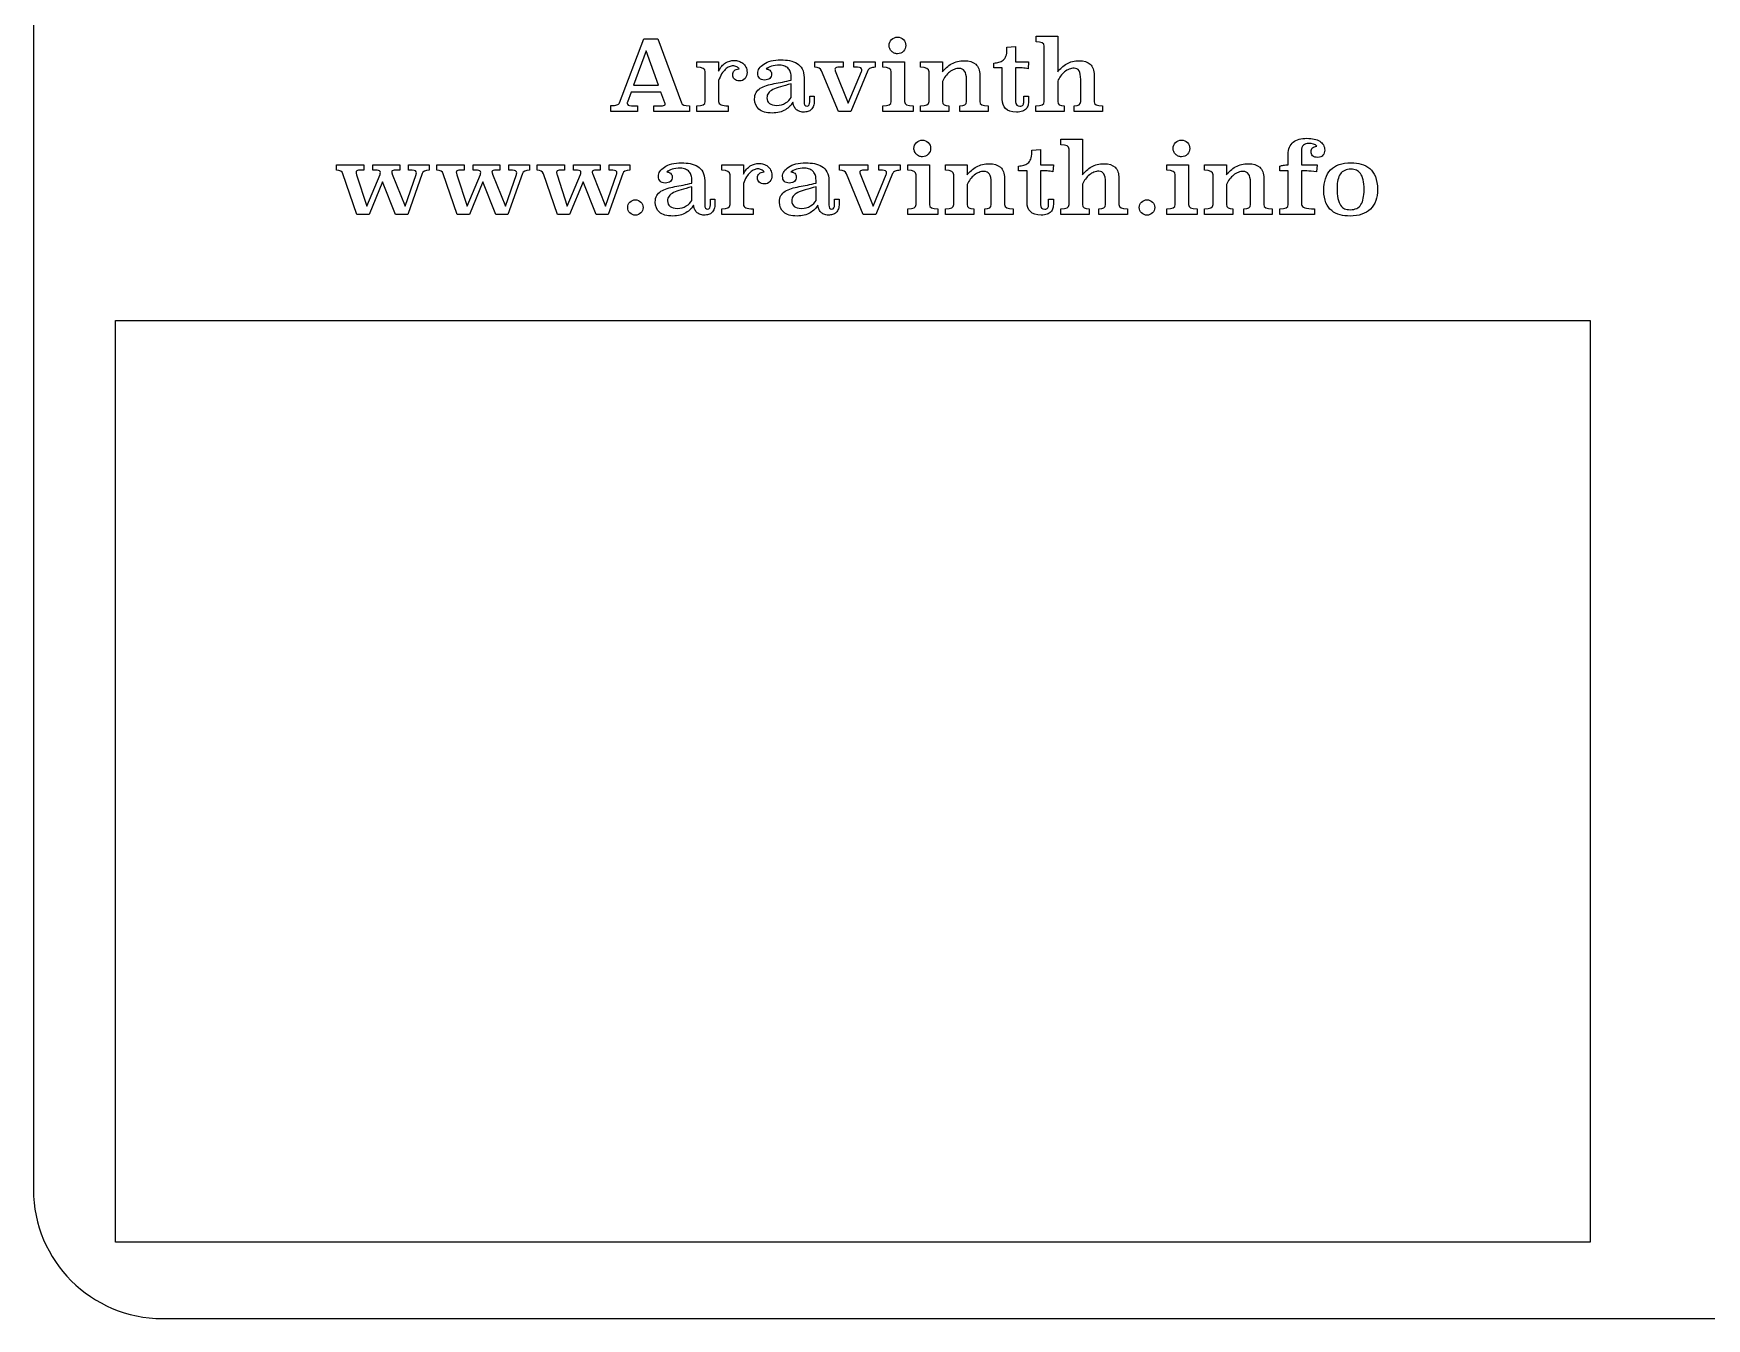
# Model space of a CAD drawing. Extents: x 7 to 436, y 8 to 288.
# Drawn here: x 7.4 to 188.5, y 8.3 to 147.4 of the extents above; entities that cross this region are included whole.
import ezdxf

# ---------------------------------------------------------------- set-up
doc = ezdxf.new("R2010")
doc.units = 0
doc.layers.add('Layer_1', color=7, linetype='CONTINUOUS')

msp = doc.modelspace()

# ---------------------------------------------------------------- linework, layer by layer
at = {"layer": 'Layer_1', "color": 3}
for points in [[(7.432447, 273.705444), (7.432447, 22.280895)], [(21.400413, 8.313735), (422.478699, 8.313735)]]:
    msp.add_lwpolyline(points, dxfattribs=at)
at = {"layer": 'Layer_1', "color": 7}
for points in [[(70.86519, 139.912447), (73.504968, 146.839225), (75.036462, 146.839225), (77.580786, 139.922584)], [(115.963587, 146.522452), (115.963587, 147.123899), (118.30771, 147.123899), (118.30771, 143.291363)], [(112.816971, 145.719959), (112.816971, 145.95226), (113.75631, 146.025751), (113.75631, 144.368393)], [(116.860689, 140.070411), (116.860689, 146.04687)], [(79.249126, 143.766101), (79.249126, 144.368393), (81.604231, 144.368393), (81.604231, 143.364855)], [(80.15721, 140.070411), (80.15721, 143.291363)], [(92.015517, 143.766101), (92.015517, 144.368393), (95.07766, 144.368393), (95.07766, 143.766101), (94.507468, 143.766101)], [(97.748693, 143.407091), (95.932526, 138.993382), (94.570822, 138.993382), (92.754655, 143.396954)], [(94.232931, 143.396954), (95.63687, 139.891329), (97.062773, 143.312481)], [(96.650545, 143.766101), (96.249299, 143.766101), (96.249299, 144.368393), (98.562167, 144.368393), (98.562167, 143.766101)], [(99.385778, 143.766101), (99.385778, 144.368393), (101.740038, 144.368393), (101.740038, 140.070411)], [(100.293862, 140.070411), (100.293862, 143.280382)], [(103.471733, 143.766101), (103.471733, 144.368393), (105.826838, 144.368393), (105.826838, 143.291363)], [(104.379817, 140.070411), (104.379817, 143.291363)], [(112.310133, 140.32383), (112.310133, 143.723865), (111.391068, 143.723865), (111.391068, 144.230702)], [(113.75631, 144.368393), (115.161094, 144.368393), (115.107876, 143.608137)], [(113.75631, 143.723865), (113.75631, 140.039156)], [(81.604231, 142.330062), (81.604231, 140.070411)], [(89.460211, 142.383279), (89.460211, 142.71019)], [(89.470348, 140.503757), (89.470348, 141.971052)], [(90.854014, 142.646835), (90.854014, 140.028175)], [(105.826838, 142.245589), (105.826838, 140.070411)], [(108.434516, 140.070411), (108.434516, 142.414534)], [(109.870556, 142.900254), (109.870556, 140.070411)], [(118.30771, 142.266707), (118.30771, 140.070411)], [(120.799661, 140.070411), (120.799661, 142.435653)], [(122.245837, 142.900254), (122.245837, 140.070411)], [(72.17452, 139.60581), (72.829185, 139.60581), (72.829185, 138.993382), (69.946969, 138.993382), (69.946969, 139.616792)], [(75.785737, 139.922584), (75.363372, 141.062968), (72.122146, 141.062968), (71.731037, 140.007056)], [(78.446633, 139.60581), (78.446633, 138.993382), (74.581998, 138.993382), (74.581998, 139.60581), (75.5112, 139.60581)], [(82.639024, 139.595673), (82.639024, 138.993382), (79.249126, 138.993382), (79.249126, 139.595673)], [(91.466443, 140.028175), (91.466443, 140.651585), (91.962299, 140.651585), (91.962299, 140.176002)], [(102.659103, 139.595673), (102.659103, 138.993382), (99.385778, 138.993382), (99.385778, 139.595673)], [(106.533876, 139.595673), (106.533876, 138.993382), (103.471733, 138.993382), (103.471733, 139.595673)], [(110.799758, 139.595673), (110.799758, 138.993382), (107.727478, 138.993382), (107.727478, 139.595673)], [(114.643275, 140.039156), (114.643275, 140.651585), (115.161094, 140.651585), (115.161094, 140.186984)], [(119.014748, 139.595673), (119.014748, 138.993382), (115.952605, 138.993382), (115.952605, 139.595673)], [(123.164902, 139.595673), (123.164902, 138.993382), (120.091778, 138.993382), (120.091778, 139.595673)], [(118.65067, 135.372028), (118.65067, 135.973475), (120.994793, 135.973475), (120.994793, 132.140939)], [(115.504054, 134.569535), (115.504054, 134.801836), (116.443393, 134.875327), (116.443393, 133.217969)], [(119.547772, 128.919987), (119.547772, 134.896445)], [(143.253405, 133.217969), (143.253405, 134.305135)], [(144.699581, 134.685263), (144.699581, 133.217969), (146.389039, 133.217969), (146.336666, 132.457713)], [(40.238691, 132.615677), (40.238691, 133.217969), (43.195243, 133.217969), (43.195243, 132.615677), (42.635188, 132.615677)], [(49.509593, 132.256667), (47.946844, 127.842957), (46.626533, 127.842957), (45.23273, 131.359565), (43.765435, 127.842957), (42.434987, 127.842957), (40.935593, 132.24653)], [(44.631283, 132.615677), (44.176818, 132.615677), (44.176818, 133.217969), (47.080997, 133.217969), (47.080997, 132.615677), (46.468568, 132.615677)], [(48.4427, 132.615677), (48.041454, 132.615677), (48.041454, 133.217969), (50.269849, 133.217969), (50.269849, 132.615677)], [(51.09346, 132.615677), (51.09346, 133.217969), (54.050012, 133.217969), (54.050012, 132.615677), (53.489957, 132.615677)], [(60.364362, 132.256667), (58.801613, 127.842957), (57.481302, 127.842957), (56.087499, 131.359565), (54.620204, 127.842957), (53.289756, 127.842957), (51.790362, 132.24653)], [(55.486052, 132.615677), (55.031587, 132.615677), (55.031587, 133.217969), (57.935766, 133.217969), (57.935766, 132.615677), (57.323337, 132.615677)], [(59.297469, 132.615677), (58.896223, 132.615677), (58.896223, 133.217969), (61.124618, 133.217969), (61.124618, 132.615677)], [(61.948229, 132.615677), (61.948229, 133.217969), (64.904781, 133.217969), (64.904781, 132.615677), (64.344726, 132.615677)], [(71.219131, 132.256667), (69.656382, 127.842957), (68.336071, 127.842957), (66.942268, 131.359565), (65.474973, 127.842957), (64.144525, 127.842957), (62.645131, 132.24653)], [(66.34082, 132.615677), (65.886356, 132.615677), (65.886356, 133.217969), (68.790535, 133.217969), (68.790535, 132.615677), (68.178106, 132.615677)], [(70.152238, 132.615677), (69.750992, 132.615677), (69.750992, 133.217969), (71.979387, 133.217969), (71.979387, 132.615677)], [(81.936209, 132.615677), (81.936209, 133.217969), (84.291314, 133.217969), (84.291314, 132.214431)], [(94.7026, 132.615677), (94.7026, 133.217969), (97.764743, 133.217969), (97.764743, 132.615677), (97.194551, 132.615677)], [(100.435776, 132.256667), (98.619609, 127.842957), (97.257906, 127.842957), (95.441738, 132.24653)], [(96.920014, 132.24653), (98.323954, 128.740904), (99.749856, 132.162057)], [(99.337629, 132.615677), (98.936382, 132.615677), (98.936382, 133.217969), (101.249251, 133.217969), (101.249251, 132.615677)], [(102.072861, 132.615677), (102.072861, 133.217969), (104.427121, 133.217969), (104.427121, 128.919987)], [(106.158816, 132.615677), (106.158816, 133.217969), (108.513921, 133.217969), (108.513921, 132.140939)], [(114.997217, 129.173406), (114.997217, 132.57344), (114.078151, 132.57344), (114.078151, 133.080278)], [(116.443393, 133.217969), (117.848177, 133.217969), (117.794959, 132.457713)], [(116.443393, 132.57344), (116.443393, 128.888732)], [(130.128004, 132.615677), (130.128004, 133.217969), (132.483109, 133.217969), (132.483109, 128.919987)], [(134.214804, 132.615677), (134.214804, 133.217969), (136.569064, 133.217969), (136.569064, 132.140939)], [(143.274523, 128.919987), (143.274523, 132.57344), (142.355458, 132.57344), (142.355458, 133.080278)], [(144.710563, 132.57344), (144.710563, 128.919987)], [(42.413869, 132.119821), (43.512017, 128.740904), (44.958193, 132.162057)], [(46.278504, 132.214431), (47.661326, 128.740904), (48.854928, 132.162057)], [(53.268638, 132.119821), (54.366785, 128.740904), (55.812962, 132.162057)], [(57.133273, 132.214431), (58.516095, 128.740904), (59.709697, 132.162057)], [(64.123407, 132.119821), (65.221554, 128.740904), (66.667731, 132.162057)], [(67.988042, 132.214431), (69.370864, 128.740904), (70.564466, 132.162057)], [(78.70512, 131.232855), (78.70512, 131.559765)], [(78.716102, 129.353333), (78.716102, 130.820628)], [(80.098923, 131.496411), (80.098923, 128.877751)], [(82.844293, 128.919987), (82.844293, 132.140939)], [(84.291314, 131.179637), (84.291314, 128.919987)], [(92.147294, 131.232855), (92.147294, 131.559765)], [(92.157431, 129.353333), (92.157431, 130.820628)], [(93.541098, 131.496411), (93.541098, 128.877751)], [(102.980945, 128.919987), (102.980945, 132.129958)], [(107.0669, 128.919987), (107.0669, 132.140939)], [(108.513921, 131.095164), (108.513921, 128.919987)], [(111.1216, 128.919987), (111.1216, 131.26411)], [(112.557639, 131.74983), (112.557639, 128.919987)], [(120.994793, 131.116283), (120.994793, 128.919987)], [(123.486744, 128.919987), (123.486744, 131.285229)], [(124.93292, 131.74983), (124.93292, 128.919987)], [(131.036088, 128.919987), (131.036088, 132.129958)], [(135.122887, 128.919987), (135.122887, 132.140939)], [(136.569064, 131.095164), (136.569064, 128.919987)], [(139.177587, 128.919987), (139.177587, 131.26411)], [(140.613627, 131.74983), (140.613627, 128.919987)], [(80.711352, 128.877751), (80.711352, 129.501161), (81.208053, 129.501161), (81.208053, 129.025578)], [(94.153526, 128.877751), (94.153526, 129.501161), (94.649382, 129.501161), (94.649382, 129.025578)], [(117.330358, 128.888732), (117.330358, 129.501161), (117.848177, 129.501161), (117.848177, 129.03656)], [(85.326107, 128.445249), (85.326107, 127.842957), (81.936209, 127.842957), (81.936209, 128.445249)], [(105.346187, 128.445249), (105.346187, 127.842957), (102.072861, 127.842957), (102.072861, 128.445249)], [(109.220959, 128.445249), (109.220959, 127.842957), (106.158816, 127.842957), (106.158816, 128.445249)], [(113.486841, 128.445249), (113.486841, 127.842957), (110.414561, 127.842957), (110.414561, 128.445249)], [(121.701832, 128.445249), (121.701832, 127.842957), (118.639689, 127.842957), (118.639689, 128.445249)], [(125.851986, 128.445249), (125.851986, 127.842957), (122.778861, 127.842957), (122.778861, 128.445249)], [(133.40133, 128.445249), (133.40133, 127.842957), (130.128004, 127.842957), (130.128004, 128.445249)], [(137.276947, 128.445249), (137.276947, 127.842957), (134.214804, 127.842957), (134.214804, 128.445249)], [(141.542829, 128.445249), (141.542829, 127.842957), (138.469704, 127.842957), (138.469704, 128.445249)], [(146.114503, 128.445249), (146.114503, 127.842957), (142.366439, 127.842957), (142.366439, 128.445249)]]:
    msp.add_lwpolyline(points, dxfattribs=at)
for points in [[(72.396683, 141.844342), (75.099817, 141.844342), (73.758387, 145.56115)], [(101.866748, 146.142324)], [(104.553831, 134.9919)], [(132.609818, 134.9919)], [(150.063611, 132.732249)], [(152.925553, 130.557072)], [(73.425563, 128.593077)], [(128.808537, 128.593077)]]:
    msp.add_lwpolyline(points, close=True, dxfattribs=at)
at = {"layer": 'Layer_1', "color": 5}
msp.add_lwpolyline([(16.305011, 116.364146), (175.938734, 116.364146), (175.938734, 16.59325), (16.305011, 16.59325)], close=True, dxfattribs=at)
at = {"layer": 'Layer_1', "color": 7}
for points in [[(100.061561, 146.142324), (100.061561, 146.395743), (100.151103, 146.608614), (100.330185, 146.780939)], [(100.330185, 146.780939), (100.510113, 146.953264), (100.722984, 147.039426), (100.969645, 147.039426)], [(100.969645, 147.039426), (101.215461, 147.039426), (101.426644, 146.951574), (101.603192, 146.775871)], [(101.603192, 146.775871), (101.778896, 146.600167), (101.866748, 146.388985), (101.866748, 146.142324)], [(100.135053, 145.788382), (100.086059, 145.897353), (100.061561, 146.015615), (100.061561, 146.142324)], [(100.330185, 145.503709), (100.249091, 145.583958), (100.184047, 145.679412), (100.135053, 145.788382)], [(100.615704, 145.307732), (100.506734, 145.357571), (100.411279, 145.422615), (100.330185, 145.503709)], [(100.969645, 145.23424), (100.842936, 145.23424), (100.724674, 145.258737), (100.615704, 145.307732)], [(101.60826, 145.503709), (101.435936, 145.323781), (101.223064, 145.23424), (100.969645, 145.23424)], [(101.866748, 146.142324), (101.866748, 145.895663), (101.780585, 145.682791), (101.60826, 145.503709)], [(112.399675, 144.537339), (112.529763, 144.64293), (112.631975, 144.790757), (112.705467, 144.980821)], [(112.705467, 144.980821), (112.779803, 145.170885), (112.816971, 145.417546), (112.816971, 145.719959)], [(116.860689, 146.04687), (116.860689, 146.363643), (116.561655, 146.522452), (115.963587, 146.522452)], [(80.15721, 143.291363), (80.15721, 143.608137), (79.854797, 143.766101), (79.249126, 143.766101)], [(81.604231, 143.364855), (81.80781, 143.766101), (82.056161, 144.056688), (82.348437, 144.236615)], [(82.327319, 143.5338), (82.189628, 143.407091), (82.05785, 143.244058), (81.931141, 143.043013)], [(82.749683, 143.819319), (82.605235, 143.755964), (82.464165, 143.66051), (82.327319, 143.5338)], [(82.348437, 144.236615), (82.640713, 144.415698), (82.955797, 144.505239), (83.293689, 144.505239)], [(83.155998, 143.913929), (83.029289, 143.913929), (82.894132, 143.882674), (82.749683, 143.819319)], [(83.124743, 142.953472), (83.124743, 143.129175), (83.182185, 143.277003), (83.298757, 143.396954)], [(83.557244, 143.829456), (83.430535, 143.886053), (83.297068, 143.913929), (83.155998, 143.913929)], [(83.293689, 144.505239), (83.448274, 144.505239), (83.607928, 144.480742), (83.773495, 144.431748)], [(83.298757, 143.396954), (83.414485, 143.516906), (83.592723, 143.580261), (83.831781, 143.587018)], [(83.831781, 143.587018), (83.775184, 143.69261), (83.683954, 143.773704), (83.557244, 143.829456)], [(83.773495, 144.431748), (83.939062, 144.382753), (84.088579, 144.305038), (84.222891, 144.199447)], [(84.222891, 144.199447), (84.356358, 144.093856), (84.465328, 143.957854), (84.549801, 143.793132)], [(84.67651, 143.20689), (84.67651, 142.939111), (84.604708, 142.719482), (84.46026, 142.547157)], [(84.549801, 143.793132), (84.634274, 143.627565), (84.67651, 143.432433), (84.67651, 143.20689)], [(85.838013, 143.122417), (85.838013, 143.298121), (85.89461, 143.474669), (86.006959, 143.650373)], [(86.023009, 142.578412), (85.899678, 142.7085), (85.838013, 142.890117), (85.838013, 143.122417)], [(86.006959, 143.650373), (86.119308, 143.826077), (86.281496, 143.983196), (86.492678, 144.120042)], [(86.492678, 144.120042), (86.70386, 144.257733), (86.965726, 144.368393), (87.279121, 144.452866)], [(87.332339, 143.882674), (87.089057, 143.812561), (86.893924, 143.717107), (86.746097, 143.597155)], [(86.746097, 143.597155), (86.908285, 143.58364), (87.045131, 143.530422), (87.158324, 143.439191)], [(87.158324, 143.439191), (87.270673, 143.34796), (87.32727, 143.217027), (87.32727, 143.048081)], [(87.279121, 144.452866), (87.592515, 144.537339), (87.949836, 144.579575), (88.351082, 144.579575)], [(88.235354, 143.988265), (87.876344, 143.988265), (87.574776, 143.952786), (87.332339, 143.882674)], [(88.784428, 143.887742), (88.628998, 143.954476), (88.446536, 143.988265), (88.235354, 143.988265)], [(88.351082, 144.579575), (88.674613, 144.579575), (88.988008, 144.549165), (89.291265, 144.490034)], [(89.169624, 143.613205), (89.067412, 143.729778), (88.939013, 143.821008), (88.784428, 143.887742)], [(89.390943, 143.20689), (89.345328, 143.361476), (89.271837, 143.497477), (89.169624, 143.613205)], [(89.291265, 144.490034), (89.593678, 144.430058), (89.861458, 144.327846), (90.093758, 144.183397)], [(89.460211, 142.71019), (89.460211, 142.886738), (89.436559, 143.052305), (89.390943, 143.20689)], [(90.093758, 144.183397), (90.326059, 144.038948), (90.51021, 143.842127), (90.6479, 143.592087)], [(90.6479, 143.592087), (90.784746, 143.342047), (90.854014, 143.026963), (90.854014, 142.646835)], [(92.754655, 143.396954), (92.649064, 143.643615), (92.402403, 143.766101), (92.015517, 143.766101)], [(94.507468, 143.766101), (94.303043, 143.766101), (94.200831, 143.699367), (94.200831, 143.5659)], [(94.200831, 143.5659), (94.200831, 143.502546), (94.211812, 143.445949), (94.232931, 143.396954)], [(97.10501, 143.481427), (97.10501, 143.671491), (96.952958, 143.766101), (96.650545, 143.766101)], [(97.062773, 143.312481), (97.090649, 143.361476), (97.10501, 143.418073), (97.10501, 143.481427)], [(98.03928, 143.67656), (97.894831, 143.616584), (97.797687, 143.527043), (97.748693, 143.407091)], [(98.562167, 143.766101), (98.357743, 143.766101), (98.183729, 143.736535), (98.03928, 143.67656)], [(100.293862, 143.280382), (100.293862, 143.604758), (99.990604, 143.766101), (99.385778, 143.766101)], [(104.379817, 143.291363), (104.379817, 143.608137), (104.077404, 143.766101), (103.471733, 143.766101)], [(105.826838, 143.291363), (106.093772, 143.636013), (106.428285, 143.919842), (106.829531, 144.141161)], [(106.59723, 143.249127), (106.435042, 143.122417), (106.287215, 142.9729), (106.153748, 142.800576)], [(107.109136, 143.544782), (106.930054, 143.474669), (106.759418, 143.375836), (106.59723, 143.249127)], [(106.829531, 144.141161), (107.230777, 144.363324), (107.68862, 144.473984), (108.202216, 144.473984)], [(107.653142, 143.650373), (107.469836, 143.650373), (107.289064, 143.614894), (107.109136, 143.544782)], [(108.223334, 143.364855), (108.082264, 143.554919), (107.8922, 143.650373), (107.653142, 143.650373)], [(108.202216, 144.473984), (108.730171, 144.473984), (109.139865, 144.350654), (109.432141, 144.103993)], [(108.434516, 142.414534), (108.434516, 142.858017), (108.364404, 143.174791), (108.223334, 143.364855)], [(109.432141, 144.103993), (109.724418, 143.858176), (109.870556, 143.45693), (109.870556, 142.900254)], [(111.391068, 144.230702), (111.58789, 144.245062), (111.772886, 144.272938), (111.94521, 144.315175)], [(111.94521, 144.315175), (112.117535, 144.357411), (112.269586, 144.431748), (112.399675, 144.537339)], [(114.479398, 143.697678), (114.258079, 143.715417), (114.016486, 143.723865), (113.75631, 143.723865)], [(115.107876, 143.608137), (114.911054, 143.650373), (114.701561, 143.679939), (114.479398, 143.697678)], [(118.30771, 143.291363), (118.574644, 143.636013), (118.90071, 143.919842), (119.284217, 144.141161)], [(119.051916, 143.270245), (118.893107, 143.143536), (118.751193, 142.994019), (118.624483, 142.821694)], [(119.547772, 143.5659), (119.375448, 143.495788), (119.209881, 143.396954), (119.051916, 143.270245)], [(119.284217, 144.141161), (119.667724, 144.363324), (120.116275, 144.473984), (120.630715, 144.473984)], [(120.081641, 143.671491), (119.898335, 143.671491), (119.720097, 143.636013), (119.547772, 143.5659)], [(120.619734, 143.385973), (120.499782, 143.576037), (120.320699, 143.671491), (120.081641, 143.671491)], [(120.799661, 142.435653), (120.799661, 142.879135), (120.739685, 143.195909), (120.619734, 143.385973)], [(120.630715, 144.473984), (121.158671, 144.473984), (121.559917, 144.350654), (121.834454, 144.103993)], [(121.834454, 144.103993), (122.108991, 143.858176), (122.245837, 143.45693), (122.245837, 142.900254)], [(81.931141, 143.043013), (81.804431, 142.842812), (81.695461, 142.604598), (81.604231, 142.330062)], [(83.314807, 142.483802), (83.188098, 142.61389), (83.124743, 142.770165), (83.124743, 142.953472)], [(83.874018, 142.287825), (83.627357, 142.287825), (83.441516, 142.352869), (83.314807, 142.483802)], [(84.46026, 142.547157), (84.315811, 142.373987), (84.120679, 142.287825), (83.874018, 142.287825)], [(85.663999, 141.026645), (85.772969, 141.212485), (85.924175, 141.369605), (86.117618, 141.496314)], [(86.577151, 142.383279), (86.33049, 142.383279), (86.146339, 142.448324), (86.023009, 142.578412)], [(86.117618, 141.496314), (86.311061, 141.623023), (86.536604, 141.723546), (86.793401, 141.797037)], [(87.137206, 142.568275), (87.010497, 142.444945), (86.823812, 142.383279), (86.577151, 142.383279)], [(86.793401, 141.797037), (87.050199, 141.871374), (87.324736, 141.938107), (87.617012, 141.998083)], [(87.475098, 141.353555), (87.256313, 141.244585), (87.09497, 141.119565), (86.989379, 140.978495)], [(87.32727, 143.048081), (87.32727, 142.851259), (87.263916, 142.690761), (87.137206, 142.568275)], [(88.298709, 141.660191), (87.967575, 141.564737), (87.693038, 141.462525), (87.475098, 141.353555)], [(87.617012, 141.998083), (87.909289, 142.057214), (88.211702, 142.1155), (88.525096, 142.172097)], [(89.470348, 141.971052), (89.020107, 141.858703), (88.628998, 141.754801), (88.298709, 141.660191)], [(88.525096, 142.172097), (88.838491, 142.228694), (89.150196, 142.298807), (89.460211, 142.383279)], [(106.153748, 142.800576), (106.020281, 142.627406), (105.91131, 142.443255), (105.826838, 142.245589)], [(118.624483, 142.821694), (118.497774, 142.648524), (118.392183, 142.464373), (118.30771, 142.266707)], [(69.946969, 139.616792), (70.242624, 139.616792), (70.460564, 139.641289), (70.601634, 139.690283)], [(70.601634, 139.690283), (70.741859, 139.740122), (70.829711, 139.813614), (70.86519, 139.912447)], [(71.731037, 140.007056), (71.716676, 139.96482), (71.709919, 139.922584), (71.709919, 139.880347)], [(71.709919, 139.880347), (71.709919, 139.697886), (71.864504, 139.60581), (72.17452, 139.60581)], [(75.5112, 139.60581), (75.715624, 139.60581), (75.817836, 139.673389), (75.817836, 139.806856)], [(75.817836, 139.806856), (75.817836, 139.827974), (75.806855, 139.866831), (75.785737, 139.922584)], [(77.580786, 139.922584), (77.650898, 139.711401), (77.939796, 139.60581), (78.446633, 139.60581)], [(79.249126, 139.595673), (79.854797, 139.595673), (80.15721, 139.753638), (80.15721, 140.070411)], [(81.604231, 140.070411), (81.604231, 139.909068), (81.692082, 139.789116), (81.867786, 139.711401)], [(81.867786, 139.711401), (82.04349, 139.634531), (82.301132, 139.595673), (82.639024, 139.595673)], [(85.500121, 140.32383), (85.500121, 140.605969), (85.555029, 140.839959), (85.663999, 141.026645)], [(85.959654, 139.220614), (85.653017, 139.491772), (85.500121, 139.859229), (85.500121, 140.32383)], [(86.989379, 140.978495), (86.883787, 140.83827), (86.83057, 140.661722), (86.83057, 140.450539)], [(86.83057, 140.450539), (86.83057, 140.197121), (86.918421, 140.000299), (87.09497, 139.859229)], [(87.09497, 139.859229), (87.270673, 139.719004), (87.538453, 139.648047), (87.897462, 139.648047)], [(87.897462, 139.648047), (88.256472, 139.648047), (88.574935, 139.734209), (88.852851, 139.907378)], [(89.317452, 139.542455), (89.179761, 139.40223), (89.016728, 139.277211), (88.826664, 139.16824)], [(88.852851, 139.907378), (89.130767, 140.079703), (89.336881, 140.278215), (89.470348, 140.503757)], [(89.639294, 139.985938), (89.561579, 139.831353), (89.454298, 139.683525), (89.317452, 139.542455)], [(89.755866, 139.584692), (89.706027, 139.711401), (89.66717, 139.845713), (89.639294, 139.985938)], [(89.967049, 139.2468), (89.874973, 139.345634), (89.804861, 139.457983), (89.755866, 139.584692)], [(90.854014, 140.028175), (90.854014, 139.719004), (90.959605, 139.563574), (91.170788, 139.563574)], [(91.170788, 139.563574), (91.268776, 139.563574), (91.343112, 139.611723), (91.392107, 139.706333)], [(91.392107, 139.706333), (91.441101, 139.801787), (91.466443, 139.909068), (91.466443, 140.028175)], [(91.877826, 139.584692), (91.821229, 139.423349), (91.74098, 139.29326), (91.635389, 139.194427)], [(91.962299, 140.176002), (91.962299, 139.943702), (91.934423, 139.74688), (91.877826, 139.584692)], [(99.385778, 139.595673), (99.990604, 139.595673), (100.293862, 139.753638), (100.293862, 140.070411)], [(101.740038, 140.070411), (101.725678, 139.753638), (102.032314, 139.595673), (102.659103, 139.595673)], [(103.471733, 139.595673), (104.077404, 139.595673), (104.379817, 139.753638), (104.379817, 140.070411)], [(105.826838, 140.070411), (105.826838, 139.753638), (106.062517, 139.595673), (106.533876, 139.595673)], [(107.727478, 139.595673), (108.198837, 139.595673), (108.434516, 139.753638), (108.434516, 140.070411)], [(109.870556, 140.070411), (109.870556, 139.753638), (110.180571, 139.595673), (110.799758, 139.595673)], [(112.66323, 139.289037), (112.427551, 139.535698), (112.310133, 139.880347), (112.310133, 140.32383)], [(113.75631, 140.039156), (113.75631, 139.722383), (113.910895, 139.563574), (114.220911, 139.563574)], [(114.220911, 139.563574), (114.383099, 139.563574), (114.493758, 139.6075), (114.553734, 139.696196)], [(114.553734, 139.696196), (114.61371, 139.784048), (114.643275, 139.898086), (114.643275, 140.039156)], [(115.102808, 139.669165), (115.06395, 139.514579), (114.993838, 139.382802), (114.891626, 139.273832)], [(115.161094, 140.186984), (115.161094, 139.99692), (115.141665, 139.824595), (115.102808, 139.669165)], [(115.952605, 139.595673), (116.558276, 139.595673), (116.860689, 139.753638), (116.860689, 140.070411)], [(118.30771, 140.070411), (118.30771, 139.753638), (118.543389, 139.595673), (119.014748, 139.595673)], [(120.091778, 139.595673), (120.563137, 139.595673), (120.799661, 139.753638), (120.799661, 140.070411)], [(122.245837, 140.070411), (122.245837, 139.753638), (122.552474, 139.595673), (123.164902, 139.595673)], [(87.411743, 138.814299), (86.749476, 138.814299), (86.265446, 138.949456), (85.959654, 139.220614)], [(88.182136, 138.908909), (87.943078, 138.845554), (87.68628, 138.814299), (87.411743, 138.814299)], [(88.826664, 139.16824), (88.6366, 139.058426), (88.421194, 138.972263), (88.182136, 138.908909)], [(90.30494, 139.009431), (90.170628, 139.069407), (90.058279, 139.148812), (89.967049, 139.2468)], [(90.79066, 138.91989), (90.600596, 138.91989), (90.438408, 138.949456), (90.30494, 139.009431)], [(91.260329, 138.983245), (91.11588, 138.941008), (90.959605, 138.91989), (90.79066, 138.91989)], [(91.635389, 139.194427), (91.529798, 139.095594), (91.404778, 139.025481), (91.260329, 138.983245)], [(113.840783, 138.91989), (113.291709, 138.91989), (112.89891, 139.043221), (112.66323, 139.289037)], [(114.485311, 139.0145), (114.316365, 138.951145), (114.100959, 138.91989), (113.840783, 138.91989)], [(114.891626, 139.273832), (114.789413, 139.164017), (114.654257, 139.077854), (114.485311, 139.0145)], [(103.018113, 135.630515), (103.197196, 135.80284), (103.410068, 135.889002), (103.656728, 135.889002)], [(103.656728, 135.889002), (103.902545, 135.889002), (104.113727, 135.80115), (104.290275, 135.625447)], [(131.073256, 135.630515), (131.253183, 135.80284), (131.466055, 135.889002), (131.711871, 135.889002)], [(131.711871, 135.889002), (131.958532, 135.889002), (132.169715, 135.80115), (132.345418, 135.625447)], [(143.802479, 135.672751), (143.978183, 135.8172), (144.192744, 135.921102), (144.446163, 135.984457)], [(144.446163, 135.984457), (144.699581, 136.047811), (144.981721, 136.079066), (145.290892, 136.079066)], [(145.290892, 136.079066), (145.573031, 136.079066), (145.831518, 136.05288), (146.067198, 136.000506)], [(146.067198, 136.000506), (146.302877, 135.947288), (146.505612, 135.867884), (146.674558, 135.762293)], [(102.748645, 134.9919), (102.748645, 135.245319), (102.838186, 135.45819), (103.018113, 135.630515)], [(102.822136, 134.637958), (102.773142, 134.746928), (102.748645, 134.86519), (102.748645, 134.9919)], [(103.018113, 134.353285), (102.937019, 134.433534), (102.871975, 134.528988), (102.822136, 134.637958)], [(103.302787, 134.157307), (103.193817, 134.207146), (103.098363, 134.272191), (103.018113, 134.353285)], [(103.656728, 134.083816), (103.530019, 134.083816), (103.411757, 134.108313), (103.302787, 134.157307)], [(104.295344, 134.353285), (104.123019, 134.173357), (103.910147, 134.083816), (103.656728, 134.083816)], [(104.290275, 135.625447), (104.465979, 135.449743), (104.553831, 135.238561), (104.553831, 134.9919)], [(104.553831, 134.9919), (104.553831, 134.745239), (104.467668, 134.532367), (104.295344, 134.353285)], [(115.393395, 133.830397), (115.466886, 134.020461), (115.504054, 134.267122), (115.504054, 134.569535)], [(119.547772, 134.896445), (119.547772, 135.213219), (119.248738, 135.372028), (118.65067, 135.372028)], [(130.803788, 134.9919), (130.803788, 135.245319), (130.894174, 135.45819), (131.073256, 135.630515)], [(130.878124, 134.637958), (130.828285, 134.746928), (130.803788, 134.86519), (130.803788, 134.9919)], [(131.073256, 134.353285), (130.992162, 134.433534), (130.927118, 134.528988), (130.878124, 134.637958)], [(131.358775, 134.157307), (131.24896, 134.207146), (131.15435, 134.272191), (131.073256, 134.353285)], [(131.711871, 134.083816), (131.585162, 134.083816), (131.467745, 134.108313), (131.358775, 134.157307)], [(132.351331, 134.353285), (132.178162, 134.173357), (131.96529, 134.083816), (131.711871, 134.083816)], [(132.345418, 135.625447), (132.521967, 135.449743), (132.609818, 135.238561), (132.609818, 134.9919)], [(132.609818, 134.9919), (132.609818, 134.745239), (132.523656, 134.532367), (132.351331, 134.353285)], [(143.253405, 134.305135), (143.253405, 134.621908), (143.30071, 134.893067), (143.396164, 135.118609)], [(143.396164, 135.118609), (143.490774, 135.344152), (143.625931, 135.528303), (143.802479, 135.672751)], [(144.910764, 135.329791), (144.770539, 135.196324), (144.699581, 134.980918), (144.699581, 134.685263)], [(145.459837, 135.529992), (145.23514, 135.529992), (145.051833, 135.463259), (144.910764, 135.329791)], [(146.346803, 135.234337), (146.192218, 135.432004), (145.896562, 135.529992), (145.459837, 135.529992)], [(145.734374, 134.621908), (145.734374, 134.798457), (145.790971, 134.938682), (145.90332, 135.044273)], [(145.909233, 134.194476), (145.792661, 134.317806), (145.734374, 134.460565), (145.734374, 134.621908)], [(145.90332, 135.044273), (146.016514, 135.149864), (146.164342, 135.213219), (146.346803, 135.234337)], [(146.452394, 134.00948), (146.206578, 134.00948), (146.024961, 134.071145), (145.909233, 134.194476)], [(147.028499, 134.247693), (146.905169, 134.088884), (146.713415, 134.00948), (146.452394, 134.00948)], [(146.674558, 135.762293), (146.843504, 135.656702), (146.975281, 135.523234), (147.070736, 135.361046)], [(147.21265, 134.790854), (147.21265, 134.587275), (147.150985, 134.405658), (147.028499, 134.247693)], [(147.070736, 135.361046), (147.165346, 135.199703), (147.21265, 135.009639), (147.21265, 134.790854)], [(40.935593, 132.24653), (40.85112, 132.493191), (40.618819, 132.615677), (40.238691, 132.615677)], [(42.635188, 132.615677), (42.445124, 132.615677), (42.350514, 132.542185), (42.350514, 132.394358)], [(42.350514, 132.394358), (42.350514, 132.352121), (42.357272, 132.308195), (42.371632, 132.26258)], [(42.371632, 132.26258), (42.385148, 132.21612), (42.399508, 132.168815), (42.413869, 132.119821)], [(44.990292, 132.362258), (44.990292, 132.531204), (44.870341, 132.615677), (44.631283, 132.615677)], [(44.958193, 132.162057), (44.979311, 132.225412), (44.990292, 132.292146), (44.990292, 132.362258)], [(46.468568, 132.615677), (46.299623, 132.615677), (46.21515, 132.552322), (46.21515, 132.425613)], [(46.21515, 132.425613), (46.21515, 132.390979), (46.221908, 132.3555), (46.236268, 132.320022)], [(46.236268, 132.320022), (46.249784, 132.285388), (46.264144, 132.249909), (46.278504, 132.214431)], [(48.886183, 132.331003), (48.886183, 132.521067), (48.738356, 132.615677), (48.4427, 132.615677)], [(48.854928, 132.162057), (48.876046, 132.225412), (48.886183, 132.282009), (48.886183, 132.331003)], [(50.269849, 132.615677), (49.833124, 132.615677), (49.579706, 132.49657), (49.509593, 132.256667)], [(51.790362, 132.24653), (51.705889, 132.493191), (51.473588, 132.615677), (51.09346, 132.615677)], [(53.489957, 132.615677), (53.299893, 132.615677), (53.205283, 132.542185), (53.205283, 132.394358)], [(53.205283, 132.394358), (53.205283, 132.352121), (53.212041, 132.308195), (53.226401, 132.26258)], [(53.226401, 132.26258), (53.239917, 132.21612), (53.254277, 132.168815), (53.268638, 132.119821)], [(55.845061, 132.362258), (55.845061, 132.531204), (55.72511, 132.615677), (55.486052, 132.615677)], [(55.812962, 132.162057), (55.83408, 132.225412), (55.845061, 132.292146), (55.845061, 132.362258)], [(57.323337, 132.615677), (57.154392, 132.615677), (57.069919, 132.552322), (57.069919, 132.425613)], [(57.069919, 132.425613), (57.069919, 132.390979), (57.076676, 132.3555), (57.091037, 132.320022)], [(57.091037, 132.320022), (57.104553, 132.285388), (57.118913, 132.249909), (57.133273, 132.214431)], [(59.740952, 132.331003), (59.740952, 132.521067), (59.593124, 132.615677), (59.297469, 132.615677)], [(59.709697, 132.162057), (59.730815, 132.225412), (59.740952, 132.282009), (59.740952, 132.331003)], [(61.124618, 132.615677), (60.687893, 132.615677), (60.434475, 132.49657), (60.364362, 132.256667)], [(62.645131, 132.24653), (62.560658, 132.493191), (62.328357, 132.615677), (61.948229, 132.615677)], [(64.344726, 132.615677), (64.154662, 132.615677), (64.060052, 132.542185), (64.060052, 132.394358)], [(64.060052, 132.394358), (64.060052, 132.352121), (64.06681, 132.308195), (64.08117, 132.26258)], [(64.08117, 132.26258), (64.094686, 132.21612), (64.109046, 132.168815), (64.123407, 132.119821)], [(66.69983, 132.362258), (66.69983, 132.531204), (66.579879, 132.615677), (66.34082, 132.615677)], [(66.667731, 132.162057), (66.688849, 132.225412), (66.69983, 132.292146), (66.69983, 132.362258)], [(68.178106, 132.615677), (68.00916, 132.615677), (67.924688, 132.552322), (67.924688, 132.425613)], [(67.924688, 132.425613), (67.924688, 132.390979), (67.931445, 132.3555), (67.945806, 132.320022)], [(67.945806, 132.320022), (67.959321, 132.285388), (67.973682, 132.249909), (67.988042, 132.214431)], [(70.595721, 132.331003), (70.595721, 132.521067), (70.447893, 132.615677), (70.152238, 132.615677)], [(70.564466, 132.162057), (70.585584, 132.225412), (70.595721, 132.282009), (70.595721, 132.331003)], [(71.979387, 132.615677), (71.542662, 132.615677), (71.289244, 132.49657), (71.219131, 132.256667)], [(75.083767, 131.971993), (75.083767, 132.147697), (75.139519, 132.324245), (75.252712, 132.499949)], [(75.252712, 132.499949), (75.365061, 132.675653), (75.527249, 132.832772), (75.738432, 132.969618)], [(75.738432, 132.969618), (75.949614, 133.107309), (76.21148, 133.217969), (76.524875, 133.302442)], [(76.578092, 132.732249), (76.33481, 132.662137), (76.139678, 132.566683), (75.99185, 132.446731)], [(75.99185, 132.446731), (76.153194, 132.433215), (76.290885, 132.379997), (76.403234, 132.288767)], [(76.403234, 132.288767), (76.516427, 132.197536), (76.572179, 132.066603), (76.572179, 131.897657)], [(76.524875, 133.302442), (76.838269, 133.386915), (77.195589, 133.429151), (77.596836, 133.429151)], [(77.480263, 132.837841), (77.121253, 132.837841), (76.82053, 132.802362), (76.578092, 132.732249)], [(78.029337, 132.737318), (77.874752, 132.804051), (77.691445, 132.837841), (77.480263, 132.837841)], [(77.596836, 133.429151), (77.920367, 133.429151), (78.233761, 133.398741), (78.536175, 133.33961)], [(78.415378, 132.462781), (78.313166, 132.579354), (78.184767, 132.670584), (78.029337, 132.737318)], [(78.636697, 132.056466), (78.591082, 132.211052), (78.516746, 132.347053), (78.415378, 132.462781)], [(78.536175, 133.33961), (78.839432, 133.279634), (79.106367, 133.177422), (79.338667, 133.032973)], [(79.338667, 133.032973), (79.570968, 132.888524), (79.755963, 132.691702), (79.893654, 132.441663)], [(79.893654, 132.441663), (80.0305, 132.191623), (80.098923, 131.876539), (80.098923, 131.496411)], [(82.844293, 132.140939), (82.844293, 132.457713), (82.54188, 132.615677), (81.936209, 132.615677)], [(84.291314, 132.214431), (84.494894, 132.615677), (84.743244, 132.906264), (85.03552, 133.086191)], [(85.014402, 132.383376), (84.877556, 132.256667), (84.744933, 132.093634), (84.618224, 131.892589)], [(85.436767, 132.668895), (85.292318, 132.60554), (85.152093, 132.510086), (85.014402, 132.383376)], [(85.03552, 133.086191), (85.327796, 133.265274), (85.64288, 133.354815), (85.980772, 133.354815)], [(85.843081, 132.763504), (85.716372, 132.763504), (85.581215, 132.732249), (85.436767, 132.668895)], [(85.811826, 131.803047), (85.811826, 131.978751), (85.870113, 132.126579), (85.98584, 132.24653)], [(86.244328, 132.679032), (86.117618, 132.735628), (85.984151, 132.763504), (85.843081, 132.763504)], [(85.980772, 133.354815), (86.135357, 133.354815), (86.295856, 133.330318), (86.461423, 133.281323)], [(85.98584, 132.24653), (86.102413, 132.366482), (86.279806, 132.429836), (86.518865, 132.436594)], [(86.518865, 132.436594), (86.463112, 132.542185), (86.371037, 132.623279), (86.244328, 132.679032)], [(86.461423, 133.281323), (86.626145, 133.232329), (86.775662, 133.154614), (86.909974, 133.049023)], [(86.909974, 133.049023), (87.043441, 132.943432), (87.152411, 132.80743), (87.236884, 132.642708)], [(87.236884, 132.642708), (87.321357, 132.477141), (87.363594, 132.282009), (87.363594, 132.056466)], [(88.525096, 131.971993), (88.525096, 132.147697), (88.581693, 132.324245), (88.694042, 132.499949)], [(88.694042, 132.499949), (88.807236, 132.675653), (88.968579, 132.832772), (89.179761, 132.969618)], [(89.179761, 132.969618), (89.390943, 133.107309), (89.653654, 133.217969), (89.967049, 133.302442)], [(90.019422, 132.732249), (89.776985, 132.662137), (89.581007, 132.566683), (89.43318, 132.446731)], [(89.43318, 132.446731), (89.595368, 132.433215), (89.732214, 132.379997), (89.845408, 132.288767)], [(89.845408, 132.288767), (89.957757, 132.197536), (90.014354, 132.066603), (90.014354, 131.897657)], [(89.967049, 133.302442), (90.279598, 133.386915), (90.636919, 133.429151), (91.038165, 133.429151)], [(90.922437, 132.837841), (90.563427, 132.837841), (90.262704, 132.802362), (90.019422, 132.732249)], [(91.471511, 132.737318), (91.316081, 132.804051), (91.13362, 132.837841), (90.922437, 132.837841)], [(91.038165, 133.429151), (91.362541, 133.429151), (91.675091, 133.398741), (91.978349, 133.33961)], [(91.856708, 132.462781), (91.754495, 132.579354), (91.626097, 132.670584), (91.471511, 132.737318)], [(92.078871, 132.056466), (92.032411, 132.211052), (91.95892, 132.347053), (91.856708, 132.462781)], [(91.978349, 133.33961), (92.280762, 133.279634), (92.548541, 133.177422), (92.780841, 133.032973)], [(92.780841, 133.032973), (93.013142, 132.888524), (93.198137, 132.691702), (93.334984, 132.441663)], [(93.334984, 132.441663), (93.472674, 132.191623), (93.541098, 131.876539), (93.541098, 131.496411)], [(95.441738, 132.24653), (95.336147, 132.493191), (95.089486, 132.615677), (94.7026, 132.615677)], [(97.194551, 132.615677), (96.990126, 132.615677), (96.887914, 132.548943), (96.887914, 132.415476)], [(96.887914, 132.415476), (96.887914, 132.352121), (96.898896, 132.295525), (96.920014, 132.24653)], [(99.792093, 132.331003), (99.792093, 132.521067), (99.640886, 132.615677), (99.337629, 132.615677)], [(99.749856, 132.162057), (99.777732, 132.211052), (99.792093, 132.267648), (99.792093, 132.331003)], [(100.726363, 132.526136), (100.581915, 132.46616), (100.485615, 132.376619), (100.435776, 132.256667)], [(101.249251, 132.615677), (101.044826, 132.615677), (100.870812, 132.586111), (100.726363, 132.526136)], [(102.980945, 132.129958), (102.980945, 132.454334), (102.677687, 132.615677), (102.072861, 132.615677)], [(107.0669, 132.140939), (107.0669, 132.457713), (106.764487, 132.615677), (106.158816, 132.615677)], [(108.513921, 132.140939), (108.780855, 132.485589), (109.115368, 132.769418), (109.516614, 132.990737)], [(109.797064, 132.394358), (109.617137, 132.324245), (109.446502, 132.225412), (109.284314, 132.098703)], [(109.516614, 132.990737), (109.917861, 133.2129), (110.375704, 133.32356), (110.889299, 133.32356)], [(110.340225, 132.499949), (110.157764, 132.499949), (109.976147, 132.46447), (109.797064, 132.394358)], [(110.910417, 132.214431), (110.770192, 132.404495), (110.580128, 132.499949), (110.340225, 132.499949)], [(110.889299, 133.32356), (111.417255, 133.32356), (111.827793, 133.200229), (112.120069, 132.953569)], [(112.120069, 132.953569), (112.411501, 132.707752), (112.557639, 132.306506), (112.557639, 131.74983)], [(114.078151, 133.080278), (114.275818, 133.094638), (114.459969, 133.122514), (114.633138, 133.164751)], [(114.633138, 133.164751), (114.805463, 133.206987), (114.95667, 133.281323), (115.086758, 133.386915)], [(115.086758, 133.386915), (115.216846, 133.492506), (115.319058, 133.640333), (115.393395, 133.830397)], [(117.167326, 132.547254), (116.945162, 132.564993), (116.704414, 132.57344), (116.443393, 132.57344)], [(117.794959, 132.457713), (117.598138, 132.499949), (117.388645, 132.529515), (117.167326, 132.547254)], [(120.994793, 132.140939), (121.261728, 132.485589), (121.587793, 132.769418), (121.9713, 132.990737)], [(122.2357, 132.415476), (122.062531, 132.345364), (121.897809, 132.24653), (121.739, 132.119821)], [(121.9713, 132.990737), (122.354807, 133.2129), (122.803358, 133.32356), (123.317798, 133.32356)], [(122.768724, 132.521067), (122.585418, 132.521067), (122.408025, 132.485589), (122.2357, 132.415476)], [(123.306817, 132.235549), (123.18771, 132.425613), (123.007783, 132.521067), (122.768724, 132.521067)], [(123.486744, 131.285229), (123.486744, 131.728711), (123.426768, 132.045485), (123.306817, 132.235549)], [(123.317798, 133.32356), (123.845754, 133.32356), (124.247, 133.200229), (124.521537, 132.953569)], [(124.521537, 132.953569), (124.796074, 132.707752), (124.93292, 132.306506), (124.93292, 131.74983)], [(131.036088, 132.129958), (131.036088, 132.454334), (130.733675, 132.615677), (130.128004, 132.615677)], [(135.122887, 132.140939), (135.122887, 132.457713), (134.81963, 132.615677), (134.214804, 132.615677)], [(136.569064, 132.140939), (136.836843, 132.485589), (137.171356, 132.769418), (137.572602, 132.990737)], [(137.852207, 132.394358), (137.673125, 132.324245), (137.501645, 132.225412), (137.340301, 132.098703)], [(137.572602, 132.990737), (137.973848, 133.2129), (138.430847, 133.32356), (138.945287, 133.32356)], [(138.396213, 132.499949), (138.212907, 132.499949), (138.032134, 132.46447), (137.852207, 132.394358)], [(138.966405, 132.214431), (138.825335, 132.404495), (138.635271, 132.499949), (138.396213, 132.499949)], [(138.945287, 133.32356), (139.473242, 133.32356), (139.882936, 133.200229), (140.175212, 132.953569)], [(140.175212, 132.953569), (140.467488, 132.707752), (140.613627, 132.306506), (140.613627, 131.74983)], [(142.355458, 133.080278), (142.47541, 133.108999), (142.608877, 133.135185), (142.756704, 133.159682)], [(142.756704, 133.159682), (142.904532, 133.18418), (143.070099, 133.203608), (143.253405, 133.217969)], [(145.269773, 132.547254), (145.002839, 132.564993), (144.816154, 132.57344), (144.710563, 132.57344)], [(146.336666, 132.457713), (145.893183, 132.499949), (145.537553, 132.529515), (145.269773, 132.547254)], [(147.118041, 130.430363), (147.118041, 131.395043), (147.360478, 132.135871), (147.846197, 132.652845)], [(147.846197, 132.652845), (148.331916, 133.170664), (149.074433, 133.429151), (150.074593, 133.429151)], [(148.91309, 132.220344), (148.673187, 131.878228), (148.55408, 131.387441), (148.55408, 130.747136)], [(150.063611, 132.732249), (149.535655, 132.732249), (149.152148, 132.561614), (148.91309, 132.220344)], [(150.639716, 132.631727), (150.466547, 132.69846), (150.274793, 132.732249), (150.063611, 132.732249)], [(150.074593, 133.429151), (150.461478, 133.429151), (150.82978, 133.381846), (151.177809, 133.286392)], [(151.088267, 132.277785), (150.961558, 132.446731), (150.812041, 132.564993), (150.639716, 132.631727)], [(151.378854, 131.591865), (151.311276, 131.880763), (151.214977, 132.108839), (151.088267, 132.277785)], [(151.177809, 133.286392), (151.526682, 133.191782), (151.829095, 133.032973), (152.085893, 132.811654)], [(152.085893, 132.811654), (152.34269, 132.58949), (152.547115, 132.295525), (152.698321, 131.929757)], [(75.268762, 131.427988), (75.145432, 131.558076), (75.083767, 131.739693), (75.083767, 131.971993)], [(75.822905, 131.232855), (75.576244, 131.232855), (75.391248, 131.297899), (75.268762, 131.427988)], [(75.363372, 130.34589), (75.556815, 130.472599), (75.782358, 130.573122), (76.039155, 130.646613)], [(76.382115, 131.417851), (76.255406, 131.294521), (76.068721, 131.232855), (75.822905, 131.232855)], [(76.039155, 130.646613), (76.295953, 130.720949), (76.57049, 130.787683), (76.862766, 130.847659)], [(76.572179, 131.897657), (76.572179, 131.700835), (76.508825, 131.540337), (76.382115, 131.417851)], [(77.543618, 130.509767), (77.213329, 130.414313), (76.938792, 130.312101), (76.720007, 130.203131)], [(76.862766, 130.847659), (77.155042, 130.90679), (77.457455, 130.965076), (77.77085, 131.021673)], [(78.716102, 130.820628), (78.265016, 130.708279), (77.874752, 130.604377), (77.543618, 130.509767)], [(77.77085, 131.021673), (78.084244, 131.07827), (78.395949, 131.148382), (78.70512, 131.232855)], [(78.70512, 131.559765), (78.70512, 131.736314), (78.682313, 131.901881), (78.636697, 132.056466)], [(84.618224, 131.892589), (84.491515, 131.692388), (84.382545, 131.454174), (84.291314, 131.179637)], [(86.00189, 131.333378), (85.875181, 131.463466), (85.811826, 131.619741), (85.811826, 131.803047)], [(86.561101, 131.137401), (86.315285, 131.137401), (86.1286, 131.202445), (86.00189, 131.333378)], [(87.147343, 131.396733), (87.002894, 131.223563), (86.807762, 131.137401), (86.561101, 131.137401)], [(87.363594, 132.056466), (87.363594, 131.788687), (87.291792, 131.569058), (87.147343, 131.396733)], [(88.710092, 131.427988), (88.586761, 131.558076), (88.525096, 131.739693), (88.525096, 131.971993)], [(89.264234, 131.232855), (89.018418, 131.232855), (88.833422, 131.297899), (88.710092, 131.427988)], [(88.805546, 130.34589), (88.998989, 130.472599), (89.223687, 130.573122), (89.481329, 130.646613)], [(89.824289, 131.417851), (89.69758, 131.294521), (89.510895, 131.232855), (89.264234, 131.232855)], [(89.481329, 130.646613), (89.738127, 130.720949), (90.012664, 130.787683), (90.30494, 130.847659)], [(90.014354, 131.897657), (90.014354, 131.700835), (89.950999, 131.540337), (89.824289, 131.417851)], [(90.985792, 130.509767), (90.654658, 130.414313), (90.380121, 130.312101), (90.162181, 130.203131)], [(90.30494, 130.847659), (90.596372, 130.90679), (90.89963, 130.965076), (91.213024, 131.021673)], [(92.157431, 130.820628), (91.707191, 130.708279), (91.316081, 130.604377), (90.985792, 130.509767)], [(91.213024, 131.021673), (91.525574, 131.07827), (91.837279, 131.148382), (92.147294, 131.232855)], [(92.147294, 131.559765), (92.147294, 131.736314), (92.124487, 131.901881), (92.078871, 132.056466)], [(108.840831, 131.650152), (108.707364, 131.476982), (108.598394, 131.292831), (108.513921, 131.095164)], [(109.284314, 132.098703), (109.12297, 131.971993), (108.975143, 131.822476), (108.840831, 131.650152)], [(111.1216, 131.26411), (111.1216, 131.707593), (111.051487, 132.024367), (110.910417, 132.214431)], [(121.311567, 131.67127), (121.184857, 131.4981), (121.079266, 131.313949), (120.994793, 131.116283)], [(121.739, 132.119821), (121.581035, 131.993112), (121.438276, 131.843594), (121.311567, 131.67127)], [(136.896819, 131.650152), (136.762507, 131.476982), (136.653537, 131.292831), (136.569064, 131.095164)], [(137.340301, 132.098703), (137.178113, 131.971993), (137.030286, 131.822476), (136.896819, 131.650152)], [(139.177587, 131.26411), (139.177587, 131.707593), (139.10663, 132.024367), (138.966405, 132.214431)], [(147.350341, 129.104983), (147.194911, 129.460614), (147.118041, 129.902407), (147.118041, 130.430363)], [(148.55408, 130.747136), (148.55408, 130.268175), (148.585335, 129.874531), (148.64869, 129.564515)], [(151.140641, 128.90985), (151.366183, 129.283221), (151.478532, 129.811176), (151.478532, 130.493717)], [(151.478532, 130.493717), (151.478532, 130.9372), (151.445588, 131.302968), (151.378854, 131.591865)], [(152.925553, 130.557072), (152.925553, 129.634628), (152.672135, 128.921677), (152.165297, 128.419063)], [(152.698321, 131.929757), (152.849528, 131.563989), (152.925553, 131.106146), (152.925553, 130.557072)], [(71.757223, 128.593077), (71.757223, 128.81862), (71.838317, 129.013752), (72.000505, 129.179319)], [(72.000505, 128.001767), (71.838317, 128.163955), (71.757223, 128.360776), (71.757223, 128.593077)], [(72.000505, 129.179319), (72.161849, 129.344041), (72.359515, 129.426825), (72.591816, 129.426825)], [(72.591816, 129.426825), (72.824116, 129.426825), (73.020938, 129.344041), (73.183126, 129.179319)], [(73.183126, 129.179319), (73.344469, 129.013752), (73.425563, 128.81862), (73.425563, 128.593077)], [(73.425563, 128.593077), (73.425563, 128.360776), (73.344469, 128.163955), (73.183126, 128.001767)], [(74.745875, 129.173406), (74.745875, 129.455545), (74.799938, 129.689535), (74.909752, 129.87622)], [(75.205408, 128.07019), (74.898771, 128.341348), (74.745875, 128.708805), (74.745875, 129.173406)], [(74.909752, 129.87622), (75.018723, 130.062061), (75.169929, 130.21918), (75.363372, 130.34589)], [(76.234288, 129.828071), (76.128697, 129.687846), (76.076323, 129.511297), (76.076323, 129.300115)], [(76.076323, 129.300115), (76.076323, 129.046696), (76.164175, 128.849875), (76.339879, 128.708805)], [(76.720007, 130.203131), (76.502067, 130.094161), (76.339879, 129.969141), (76.234288, 129.828071)], [(76.339879, 128.708805), (76.516427, 128.56858), (76.783362, 128.497623), (77.142371, 128.497623)], [(77.142371, 128.497623), (77.501381, 128.497623), (77.819844, 128.583785), (78.098605, 128.756954)], [(78.098605, 128.756954), (78.376521, 128.929279), (78.58179, 129.12779), (78.716102, 129.353333)], [(78.885048, 128.835514), (78.807333, 128.680929), (78.700052, 128.533101), (78.563206, 128.392031)], [(79.000776, 128.434268), (78.951781, 128.560977), (78.912924, 128.695289), (78.885048, 128.835514)], [(80.098923, 128.877751), (80.098923, 128.56858), (80.204514, 128.41315), (80.415697, 128.41315)], [(80.637861, 128.555909), (80.686855, 128.651363), (80.711352, 128.758644), (80.711352, 128.877751)], [(81.208053, 129.025578), (81.208053, 128.793278), (81.179332, 128.596456), (81.12358, 128.434268)], [(81.936209, 128.445249), (82.54188, 128.445249), (82.844293, 128.603214), (82.844293, 128.919987)], [(84.291314, 128.919987), (84.291314, 128.758644), (84.379166, 128.638692), (84.554869, 128.560977)], [(88.187204, 129.173406), (88.187204, 129.455545), (88.242112, 129.689535), (88.351082, 129.87622)], [(88.646737, 128.07019), (88.340945, 128.341348), (88.187204, 128.708805), (88.187204, 129.173406)], [(88.351082, 129.87622), (88.460052, 130.062061), (88.611258, 130.21918), (88.805546, 130.34589)], [(89.676462, 129.828071), (89.570871, 129.687846), (89.517653, 129.511297), (89.517653, 129.300115)], [(89.517653, 129.300115), (89.517653, 129.046696), (89.605505, 128.849875), (89.782053, 128.708805)], [(90.162181, 130.203131), (89.943396, 130.094161), (89.782053, 129.969141), (89.676462, 129.828071)], [(89.782053, 128.708805), (89.957757, 128.56858), (90.225536, 128.497623), (90.584546, 128.497623)], [(90.584546, 128.497623), (90.943556, 128.497623), (91.262018, 128.583785), (91.539934, 128.756954)], [(91.539934, 128.756954), (91.81785, 128.929279), (92.023964, 129.12779), (92.157431, 129.353333)], [(92.326377, 128.835514), (92.249507, 128.680929), (92.142226, 128.533101), (92.004535, 128.392031)], [(92.44295, 128.434268), (92.393111, 128.560977), (92.355098, 128.695289), (92.326377, 128.835514)], [(93.541098, 128.877751), (93.541098, 128.56858), (93.646689, 128.41315), (93.857871, 128.41315)], [(94.07919, 128.555909), (94.129029, 128.651363), (94.153526, 128.758644), (94.153526, 128.877751)], [(94.649382, 129.025578), (94.649382, 128.793278), (94.621506, 128.596456), (94.564909, 128.434268)], [(102.072861, 128.445249), (102.677687, 128.445249), (102.980945, 128.603214), (102.980945, 128.919987)], [(104.427121, 128.919987), (104.413606, 128.603214), (104.719398, 128.445249), (105.346187, 128.445249)], [(106.158816, 128.445249), (106.764487, 128.445249), (107.0669, 128.603214), (107.0669, 128.919987)], [(108.513921, 128.919987), (108.513921, 128.603214), (108.7496, 128.445249), (109.220959, 128.445249)], [(110.414561, 128.445249), (110.88592, 128.445249), (111.1216, 128.603214), (111.1216, 128.919987)], [(112.557639, 128.919987), (112.557639, 128.603214), (112.867655, 128.445249), (113.486841, 128.445249)], [(115.351158, 128.138613), (115.114634, 128.385274), (114.997217, 128.729923), (114.997217, 129.173406)], [(116.443393, 128.888732), (116.443393, 128.571959), (116.598823, 128.41315), (116.907994, 128.41315)], [(117.240817, 128.545772), (117.300793, 128.633624), (117.330358, 128.747662), (117.330358, 128.888732)], [(117.848177, 129.03656), (117.848177, 128.846496), (117.828749, 128.674171), (117.789891, 128.518741)], [(118.639689, 128.445249), (119.245359, 128.445249), (119.547772, 128.603214), (119.547772, 128.919987)], [(120.994793, 128.919987), (120.994793, 128.603214), (121.230473, 128.445249), (121.701832, 128.445249)], [(122.778861, 128.445249), (123.251065, 128.445249), (123.486744, 128.603214), (123.486744, 128.919987)], [(124.93292, 128.919987), (124.93292, 128.603214), (125.239557, 128.445249), (125.851986, 128.445249)], [(127.140197, 128.593077), (127.140197, 128.81862), (127.221291, 129.013752), (127.382635, 129.179319)], [(127.382635, 128.001767), (127.221291, 128.163955), (127.140197, 128.360776), (127.140197, 128.593077)], [(127.382635, 129.179319), (127.544823, 129.344041), (127.741645, 129.426825), (127.973945, 129.426825)], [(127.973945, 129.426825), (128.206246, 129.426825), (128.403912, 129.344041), (128.565255, 129.179319)], [(128.565255, 129.179319), (128.727443, 129.013752), (128.808537, 128.81862), (128.808537, 128.593077)], [(128.808537, 128.593077), (128.808537, 128.360776), (128.727443, 128.163955), (128.565255, 128.001767)], [(130.128004, 128.445249), (130.733675, 128.445249), (131.036088, 128.603214), (131.036088, 128.919987)], [(132.483109, 128.919987), (132.468749, 128.603214), (132.775385, 128.445249), (133.40133, 128.445249)], [(134.214804, 128.445249), (134.81963, 128.445249), (135.122887, 128.603214), (135.122887, 128.919987)], [(136.569064, 128.919987), (136.569064, 128.603214), (136.804743, 128.445249), (137.276947, 128.445249)], [(138.469704, 128.445249), (138.941908, 128.445249), (139.177587, 128.603214), (139.177587, 128.919987)], [(140.613627, 128.919987), (140.613627, 128.603214), (140.922797, 128.445249), (141.542829, 128.445249)], [(142.366439, 128.445249), (142.971266, 128.445249), (143.274523, 128.603214), (143.274523, 128.919987)], [(144.710563, 128.919987), (144.710563, 128.603214), (145.178543, 128.445249), (146.114503, 128.445249)], [(147.967838, 128.250117), (147.711041, 128.464678), (147.504927, 128.749352), (147.350341, 129.104983)], [(148.64869, 129.564515), (148.712044, 129.2545), (148.805809, 129.010373), (148.92914, 128.830446)], [(148.92914, 128.830446), (149.051626, 128.651363), (149.199453, 128.526343), (149.372623, 128.455386)], [(149.969001, 128.349795), (150.524833, 128.349795), (150.915943, 128.53648), (151.140641, 128.90985)], [(72.591816, 127.758485), (72.359515, 127.758485), (72.161849, 127.839579), (72.000505, 128.001767)], [(73.183126, 128.001767), (73.020938, 127.839579), (72.824116, 127.758485), (72.591816, 127.758485)], [(76.656652, 127.663875), (75.995229, 127.663875), (75.5112, 127.799032), (75.205408, 128.07019)], [(77.42789, 127.758485), (77.187987, 127.69513), (76.931189, 127.663875), (76.656652, 127.663875)], [(78.071574, 128.017816), (77.881509, 127.908002), (77.666948, 127.821839), (77.42789, 127.758485)], [(78.563206, 128.392031), (78.425515, 128.251806), (78.261638, 128.126786), (78.071574, 128.017816)], [(79.211958, 128.096376), (79.120727, 128.195209), (79.050615, 128.307558), (79.000776, 128.434268)], [(79.549849, 127.859007), (79.416382, 127.918983), (79.304033, 127.998388), (79.211958, 128.096376)], [(80.035569, 127.769466), (79.845505, 127.769466), (79.684161, 127.799032), (79.549849, 127.859007)], [(80.506083, 127.832821), (80.361634, 127.790584), (80.204514, 127.769466), (80.035569, 127.769466)], [(80.415697, 128.41315), (80.51453, 128.41315), (80.588021, 128.461299), (80.637861, 128.555909)], [(80.880298, 128.044003), (80.774707, 127.94517), (80.649687, 127.875057), (80.506083, 127.832821)], [(81.12358, 128.434268), (81.066983, 128.272925), (80.985889, 128.142836), (80.880298, 128.044003)], [(84.554869, 128.560977), (84.731418, 128.484107), (84.988215, 128.445249), (85.326107, 128.445249)], [(90.098826, 127.663875), (89.436559, 127.663875), (88.953374, 127.799032), (88.646737, 128.07019)], [(90.869219, 127.758485), (90.630161, 127.69513), (90.373363, 127.663875), (90.098826, 127.663875)], [(91.513748, 128.017816), (91.323684, 127.908002), (91.109122, 127.821839), (90.869219, 127.758485)], [(92.004535, 128.392031), (91.867689, 128.251806), (91.703812, 128.126786), (91.513748, 128.017816)], [(92.654132, 128.096376), (92.562056, 128.195209), (92.491944, 128.307558), (92.44295, 128.434268)], [(92.992024, 127.859007), (92.857712, 127.918983), (92.745363, 127.998388), (92.654132, 128.096376)], [(93.477743, 127.769466), (93.287679, 127.769466), (93.125491, 127.799032), (92.992024, 127.859007)], [(93.947412, 127.832821), (93.802964, 127.790584), (93.646689, 127.769466), (93.477743, 127.769466)], [(93.857871, 128.41315), (93.95586, 128.41315), (94.030196, 128.461299), (94.07919, 128.555909)], [(94.322472, 128.044003), (94.216881, 127.94517), (94.091861, 127.875057), (93.947412, 127.832821)], [(94.564909, 128.434268), (94.509157, 128.272925), (94.428063, 128.142836), (94.322472, 128.044003)], [(116.527866, 127.769466), (115.978792, 127.769466), (115.586838, 127.892796), (115.351158, 128.138613)], [(117.172394, 127.864076), (117.003448, 127.800721), (116.788887, 127.769466), (116.527866, 127.769466)], [(116.907994, 128.41315), (117.070182, 128.41315), (117.180841, 128.457076), (117.240817, 128.545772)], [(117.578709, 128.123408), (117.476497, 128.013593), (117.34134, 127.92743), (117.172394, 127.864076)], [(117.789891, 128.518741), (117.751034, 128.364155), (117.680921, 128.232378), (117.578709, 128.123408)], [(127.973945, 127.758485), (127.741645, 127.758485), (127.544823, 127.839579), (127.382635, 128.001767)], [(128.565255, 128.001767), (128.403912, 127.839579), (128.206246, 127.758485), (127.973945, 127.758485)], [(148.870854, 127.795653), (148.525359, 127.883504), (148.224636, 128.034711), (147.967838, 128.250117)], [(149.95802, 127.663875), (149.577892, 127.663875), (149.215503, 127.707801), (148.870854, 127.795653)], [(149.372623, 128.455386), (149.544947, 128.385274), (149.743459, 128.349795), (149.969001, 128.349795)], [(152.165297, 128.419063), (151.65846, 127.915604), (150.922701, 127.663875), (149.95802, 127.663875)]]:
    msp.add_open_spline(points, degree=3, dxfattribs=at)
at = {"layer": 'Layer_1', "color": 3}
msp.add_open_spline([(7.432447, 22.280895), (7.432447, 14.572307), (13.690525, 8.313735), (21.400413, 8.313735)], degree=3, dxfattribs=at)

doc.saveas('drawing.dxf')
